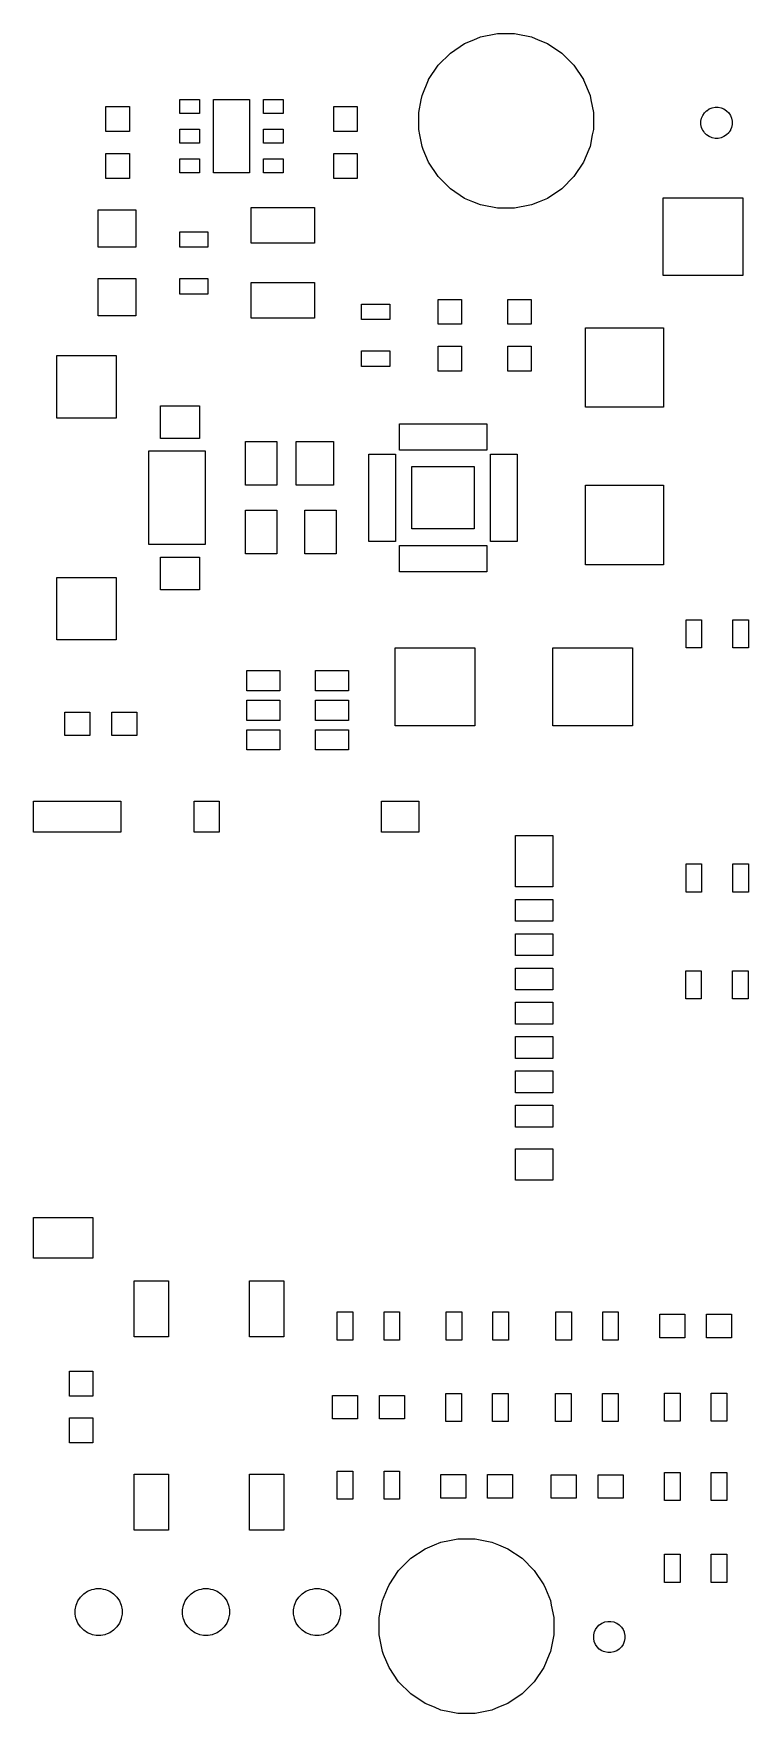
# Model space of a CAD drawing. Extents: x 91 to 190.2, y -113.8 to -60.
# Drawn here: x 91 to 113.9, y -113.8 to -60 of the extents above; entities that cross this region are included whole.
import ezdxf

# ---------------------------------------------------------------- set-up
doc = ezdxf.new("R2010")
doc.units = 0
doc.header["$MEASUREMENT"] = 0
doc.layers.add('BLACK', color=7, linetype='CONTINUOUS')

msp = doc.modelspace()

# ---------------------------------------------------------------- linework, layer by layer
at = {"layer": 'BLACK', "linetype": 'CONTINUOUS'}
for p, q in [((104.365, -60.5951), (104.824, -60.2887)), ((104.824, -60.2887), (105.122, -60.165)), ((105.122, -60.165), (105.333, -60.0776)), ((105.333, -60.0776), (105.824, -59.98)), ((105.824, -59.98), (105.874, -59.97)), ((105.874, -59.97), (106.426, -59.97)), ((106.426, -59.97), (106.476, -59.98)), ((106.476, -59.98), (106.967, -60.0776)), ((106.967, -60.0776), (107.178, -60.165)), ((107.178, -60.165), (107.476, -60.2887)), ((107.476, -60.2887), (107.935, -60.5951)), ((103.975, -60.9851), (104.365, -60.5951)), ((107.935, -60.5951), (108.325, -60.9851)), ((103.669, -61.4437), (103.975, -60.9851)), ((108.325, -60.9851), (108.631, -61.4437)), ((103.458, -61.9533), (103.665, -61.4537)), ((103.665, -61.4537), (103.669, -61.4437)), ((108.631, -61.4437), (108.635, -61.4537)), ((108.635, -61.4537), (108.842, -61.9533)), ((93.325, -63.11), (93.325, -62.31)), ((93.325, -62.31), (94.075, -62.31)), ((94.075, -62.31), (94.075, -63.11)), ((95.695, -62.535), (95.695, -62.085)), ((95.695, -62.085), (96.325, -62.085)), ((96.325, -62.085), (96.325, -62.535)), ((96.775, -64.435), (96.775, -62.085)), ((96.775, -62.085), (97.925, -62.085)), ((97.925, -62.085), (97.925, -64.435)), ((98.375, -62.535), (98.375, -62.085)), ((98.375, -62.085), (99.005, -62.085)), ((99.005, -62.085), (99.005, -62.535)), ((100.625, -63.11), (100.625, -62.31)), ((100.625, -62.31), (101.375, -62.31)), ((101.375, -62.31), (101.375, -63.11)), ((103.35, -62.4942), (103.43, -62.0898)), ((103.43, -62.0898), (103.458, -61.9533)), ((108.842, -61.9533), (108.87, -62.0898)), ((108.87, -62.0898), (108.95, -62.4942)), ((112.512, -62.5113), (112.581, -62.4416)), ((112.581, -62.4416), (112.582, -62.4409)), ((112.582, -62.4409), (112.663, -62.3869)), ((112.663, -62.3869), (112.754, -62.3492)), ((112.754, -62.3492), (112.851, -62.33)), ((112.851, -62.33), (112.949, -62.33)), ((112.949, -62.33), (113.046, -62.3492)), ((113.046, -62.3492), (113.137, -62.3869)), ((113.137, -62.3869), (113.218, -62.4409)), ((113.218, -62.4409), (113.219, -62.4416)), ((113.219, -62.4416), (113.288, -62.5113)), ((96.325, -62.535), (95.695, -62.535)), ((99.005, -62.535), (98.375, -62.535)), ((103.35, -63.0458), (103.35, -62.4942)), ((108.95, -62.4942), (108.95, -63.0458)), ((112.4, -62.7808), (112.419, -62.6842)), ((112.4, -62.8792), (112.4, -62.7808)), ((112.419, -62.9758), (112.4, -62.8792)), ((112.419, -62.6842), (112.457, -62.5932)), ((112.452, -63.0558), (112.419, -62.9758)), ((112.457, -62.5932), (112.512, -62.5113)), ((113.288, -62.5113), (113.343, -62.5932)), ((113.343, -62.5932), (113.381, -62.6842)), ((113.381, -62.9758), (113.348, -63.0558)), ((113.381, -62.6842), (113.4, -62.7808)), ((113.4, -62.8792), (113.381, -62.9758)), ((113.4, -62.7808), (113.4, -62.8792)), ((94.075, -63.11), (93.325, -63.11)), ((95.695, -63.485), (95.695, -63.035)), ((95.695, -63.035), (96.325, -63.035)), ((96.325, -63.485), (95.695, -63.485)), ((96.325, -63.035), (96.325, -63.485)), ((98.375, -63.485), (98.375, -63.035)), ((98.375, -63.035), (99.005, -63.035)), ((99.005, -63.485), (98.375, -63.485)), ((99.005, -63.035), (99.005, -63.485)), ((101.375, -63.11), (100.625, -63.11)), ((103.384, -63.2184), (103.35, -63.0458)), ((103.458, -63.5867), (103.384, -63.2184)), ((108.916, -63.2184), (108.842, -63.5867)), ((108.95, -63.0458), (108.916, -63.2184)), ((112.457, -63.0668), (112.452, -63.0558)), ((112.486, -63.11), (112.457, -63.0668)), ((112.512, -63.1487), (112.486, -63.11)), ((112.581, -63.2184), (112.512, -63.1487)), ((112.663, -63.2731), (112.581, -63.2184)), ((112.581, -63.2184), (112.581, -63.2184)), ((112.736, -63.3032), (112.663, -63.2731)), ((112.663, -63.2731), (112.663, -63.2731)), ((112.663, -63.2731), (112.663, -63.2731)), ((112.754, -63.3108), (112.736, -63.3032)), ((112.851, -63.33), (112.754, -63.3108)), ((112.949, -63.33), (112.851, -63.33)), ((113.046, -63.3108), (112.949, -63.33)), ((113.064, -63.3032), (113.046, -63.3108)), ((113.137, -63.2731), (113.064, -63.3032)), ((113.219, -63.2184), (113.137, -63.2731)), ((113.137, -63.2731), (113.137, -63.2731)), ((113.137, -63.2731), (113.137, -63.2731)), ((113.288, -63.1487), (113.219, -63.2184)), ((113.219, -63.2184), (113.219, -63.2184)), ((113.314, -63.11), (113.288, -63.1487)), ((113.343, -63.0668), (113.314, -63.11)), ((113.348, -63.0558), (113.343, -63.0668)), ((93.325, -64.61), (93.325, -63.81)), ((93.325, -63.81), (94.075, -63.81)), ((94.075, -63.81), (94.075, -64.61)), ((95.695, -64.435), (95.695, -63.985)), ((95.695, -63.985), (96.325, -63.985)), ((96.325, -63.985), (96.325, -64.435)), ((98.375, -64.435), (98.375, -63.985)), ((98.375, -63.985), (99.005, -63.985)), ((99.005, -63.985), (99.005, -64.435)), ((100.625, -64.61), (100.625, -63.81)), ((100.625, -63.81), (101.375, -63.81)), ((101.375, -63.81), (101.375, -64.61)), ((103.499, -63.6858), (103.458, -63.5867)), ((103.669, -64.0963), (103.499, -63.6858)), ((108.801, -63.6858), (108.631, -64.0963)), ((108.842, -63.5867), (108.801, -63.6858)), ((94.075, -64.61), (93.325, -64.61)), ((96.325, -64.435), (95.695, -64.435)), ((97.925, -64.435), (96.775, -64.435)), ((99.005, -64.435), (98.375, -64.435)), ((101.375, -64.61), (100.625, -64.61)), ((103.975, -64.5549), (103.669, -64.0963)), ((104.365, -64.9449), (103.975, -64.5549)), ((108.325, -64.5549), (107.935, -64.9449)), ((108.631, -64.0963), (108.325, -64.5549)), ((104.824, -65.2513), (104.365, -64.9449)), ((107.935, -64.9449), (107.476, -65.2513)), ((93.08, -66.82), (93.08, -65.62)), ((93.08, -65.62), (94.28, -65.62)), ((94.28, -65.62), (94.28, -66.82)), ((97.985, -66.69), (97.985, -65.55)), ((97.985, -65.55), (100.015, -65.55)), ((100.015, -65.55), (100.015, -66.69)), ((105.086, -65.36), (104.824, -65.2513)), ((105.333, -65.4624), (105.086, -65.36)), ((105.384, -65.4724), (105.333, -65.4624)), ((105.874, -65.57), (105.384, -65.4724)), ((106.426, -65.57), (105.874, -65.57)), ((106.916, -65.4724), (106.426, -65.57)), ((106.967, -65.4624), (106.916, -65.4724)), ((107.214, -65.36), (106.967, -65.4624)), ((107.476, -65.2513), (107.214, -65.36)), ((111.19, -67.73), (111.19, -65.23)), ((111.19, -65.23), (113.74, -65.23)), ((113.74, -65.23), (113.74, -67.73)), ((95.69, -66.82), (95.69, -66.32)), ((95.69, -66.32), (96.59, -66.32)), ((96.59, -66.32), (96.59, -66.82)), ((100.015, -66.69), (97.985, -66.69)), ((94.28, -66.82), (93.08, -66.82)), ((96.59, -66.82), (95.69, -66.82)), ((93.08, -69.02), (93.08, -67.82)), ((93.08, -67.82), (94.28, -67.82)), ((94.28, -67.82), (94.28, -69.02)), ((95.69, -68.32), (95.69, -67.82)), ((95.69, -67.82), (96.59, -67.82)), ((96.59, -67.82), (96.59, -68.32)), ((113.74, -67.73), (111.19, -67.73)), ((96.59, -68.32), (95.69, -68.32)), ((97.985, -69.09), (97.985, -67.95)), ((97.985, -67.95), (100.015, -67.95)), ((100.015, -67.95), (100.015, -69.09)), ((101.52, -69.14), (101.52, -68.64)), ((101.52, -68.64), (102.42, -68.64)), ((102.42, -68.64), (102.42, -69.14)), ((103.975, -69.29), (103.975, -68.49)), ((103.975, -68.49), (104.725, -68.49)), ((104.725, -68.49), (104.725, -69.29)), ((106.205, -69.29), (106.205, -68.49)), ((106.205, -68.49), (106.955, -68.49)), ((106.955, -68.49), (106.955, -69.29)), ((94.28, -69.02), (93.08, -69.02)), ((100.015, -69.09), (97.985, -69.09)), ((102.42, -69.14), (101.52, -69.14)), ((104.725, -69.29), (103.975, -69.29)), ((106.955, -69.29), (106.205, -69.29)), ((108.7, -71.95), (108.7, -69.4)), ((108.7, -69.4), (111.2, -69.4)), ((111.2, -69.4), (111.2, -71.95)), ((103.975, -70.79), (103.975, -69.99)), ((103.975, -69.99), (104.725, -69.99)), ((104.725, -69.99), (104.725, -70.79)), ((106.205, -70.79), (106.205, -69.99)), ((106.205, -69.99), (106.955, -69.99)), ((106.955, -69.99), (106.955, -70.79)), ((91.75, -72.2938), (91.75, -70.2938)), ((91.75, -70.2938), (93.65, -70.2938)), ((93.65, -70.2938), (93.65, -72.2938)), ((101.52, -70.64), (101.52, -70.14)), ((101.52, -70.14), (102.42, -70.14)), ((102.42, -70.14), (102.42, -70.64)), ((102.42, -70.64), (101.52, -70.64)), ((104.725, -70.79), (103.975, -70.79)), ((106.955, -70.79), (106.205, -70.79)), ((95.075, -72.95), (95.075, -71.9)), ((95.075, -71.9), (96.325, -71.9)), ((96.325, -71.9), (96.325, -72.95)), ((111.2, -71.95), (108.7, -71.95)), ((93.65, -72.2938), (91.75, -72.2938)), ((102.73, -73.325), (102.73, -72.475)), ((102.73, -72.475), (105.53, -72.475)), ((105.53, -72.475), (105.53, -73.325)), ((96.325, -72.95), (95.075, -72.95)), ((97.8, -74.45), (97.8, -73.05)), ((97.8, -73.05), (98.8, -73.05)), ((98.8, -73.05), (98.8, -74.45)), ((99.42, -74.45), (99.42, -73.05)), ((99.42, -73.05), (100.62, -73.05)), ((100.62, -73.05), (100.62, -74.45)), ((94.7, -76.35), (94.7, -73.35)), ((94.7, -73.35), (96.5, -73.35)), ((96.5, -73.35), (96.5, -76.35)), ((101.755, -76.25), (101.755, -73.45)), ((101.755, -73.45), (102.605, -73.45)), ((102.605, -73.45), (102.605, -76.25)), ((105.53, -73.325), (102.73, -73.325)), ((105.655, -76.25), (105.655, -73.45)), ((105.655, -73.45), (106.505, -73.45)), ((106.505, -73.45), (106.505, -76.25)), ((103.13, -75.85), (103.13, -73.85)), ((103.13, -73.85), (105.13, -73.85)), ((105.13, -73.85), (105.13, -75.85)), ((98.8, -74.45), (97.8, -74.45)), ((100.62, -74.45), (99.42, -74.45)), ((108.7, -77), (108.7, -74.45)), ((108.7, -74.45), (111.2, -74.45)), ((111.2, -74.45), (111.2, -77)), ((97.8, -76.65), (97.8, -75.25)), ((97.8, -75.25), (98.8, -75.25)), ((98.8, -75.25), (98.8, -76.65)), ((99.7, -76.65), (99.7, -75.25)), ((99.7, -75.25), (100.7, -75.25)), ((100.7, -75.25), (100.7, -76.65)), ((105.13, -75.85), (103.13, -75.85)), ((96.5, -76.35), (94.7, -76.35)), ((102.605, -76.25), (101.755, -76.25)), ((102.73, -77.225), (102.73, -76.375)), ((102.73, -76.375), (105.53, -76.375)), ((105.53, -76.375), (105.53, -77.225)), ((106.505, -76.25), (105.655, -76.25)), ((95.075, -77.8), (95.075, -76.75)), ((95.075, -76.75), (96.325, -76.75)), ((96.325, -76.75), (96.325, -77.8)), ((98.8, -76.65), (97.8, -76.65)), ((100.7, -76.65), (99.7, -76.65)), ((111.2, -77), (108.7, -77)), ((91.75, -79.4062), (91.75, -77.4062)), ((91.75, -77.4062), (93.65, -77.4062)), ((93.65, -77.4062), (93.65, -79.4062)), ((105.53, -77.225), (102.73, -77.225)), ((96.325, -77.8), (95.075, -77.8)), ((111.92, -79.66), (111.92, -78.76)), ((111.92, -78.76), (112.42, -78.76)), ((112.42, -78.76), (112.42, -79.66)), ((113.42, -79.66), (113.42, -78.76)), ((113.42, -78.76), (113.92, -78.76)), ((113.92, -78.76), (113.92, -79.66)), ((93.65, -79.4062), (91.75, -79.4062)), ((102.6, -82.16), (102.6, -79.66)), ((102.6, -79.66), (105.15, -79.66)), ((105.15, -79.66), (105.15, -82.16)), ((107.65, -82.16), (107.65, -79.66)), ((107.65, -79.66), (110.2, -79.66)), ((110.2, -79.66), (110.2, -82.16)), ((112.42, -79.66), (111.92, -79.66)), ((113.92, -79.66), (113.42, -79.66)), ((97.84, -81.035), (97.84, -80.385)), ((97.84, -80.385), (98.9, -80.385)), ((98.9, -80.385), (98.9, -81.035)), ((100.04, -81.035), (100.04, -80.385)), ((100.04, -80.385), (101.1, -80.385)), ((101.1, -80.385), (101.1, -81.035)), ((98.9, -81.035), (97.84, -81.035)), ((101.1, -81.035), (100.04, -81.035)), ((92.01, -82.475), (92.01, -81.725)), ((92.01, -81.725), (92.81, -81.725)), ((92.81, -81.725), (92.81, -82.475)), ((93.51, -82.475), (93.51, -81.725)), ((93.51, -81.725), (94.31, -81.725)), ((94.31, -81.725), (94.31, -82.475)), ((97.84, -81.985), (97.84, -81.335)), ((97.84, -81.335), (98.9, -81.335)), ((98.9, -81.335), (98.9, -81.985)), ((100.04, -81.985), (100.04, -81.335)), ((100.04, -81.335), (101.1, -81.335)), ((101.1, -81.335), (101.1, -81.985)), ((98.9, -81.985), (97.84, -81.985)), ((97.84, -82.935), (97.84, -82.285)), ((97.84, -82.285), (98.9, -82.285)), ((98.9, -82.285), (98.9, -82.935)), ((101.1, -81.985), (100.04, -81.985)), ((100.04, -82.935), (100.04, -82.285)), ((100.04, -82.285), (101.1, -82.285)), ((101.1, -82.285), (101.1, -82.935)), ((105.15, -82.16), (102.6, -82.16)), ((110.2, -82.16), (107.65, -82.16)), ((92.81, -82.475), (92.01, -82.475)), ((94.31, -82.475), (93.51, -82.475)), ((98.9, -82.935), (97.84, -82.935)), ((101.1, -82.935), (100.04, -82.935)), ((91.005, -85.575), (91.005, -84.575)), ((91.005, -84.575), (93.805, -84.575)), ((93.805, -84.575), (93.805, -85.575)), ((96.155, -85.575), (96.155, -84.575)), ((96.155, -84.575), (96.955, -84.575)), ((96.955, -84.575), (96.955, -85.575)), ((102.155, -85.575), (102.155, -84.575)), ((102.155, -84.575), (103.355, -84.575)), ((103.355, -84.575), (103.355, -85.575)), ((93.805, -85.575), (91.005, -85.575)), ((96.955, -85.575), (96.155, -85.575)), ((103.355, -85.575), (102.155, -85.575)), ((106.455, -87.325), (106.455, -85.675)), ((106.455, -85.675), (107.655, -85.675)), ((107.655, -85.675), (107.655, -87.325)), ((111.92, -87.49), (111.92, -86.59)), ((111.92, -86.59), (112.42, -86.59)), ((112.42, -86.59), (112.42, -87.49)), ((113.42, -87.49), (113.42, -86.59)), ((113.42, -86.59), (113.92, -86.59)), ((113.92, -86.59), (113.92, -87.49)), ((107.655, -87.325), (106.455, -87.325)), ((106.455, -88.425), (106.455, -87.725)), ((106.455, -87.725), (107.655, -87.725)), ((107.655, -87.725), (107.655, -88.425)), ((112.42, -87.49), (111.92, -87.49)), ((113.92, -87.49), (113.42, -87.49)), ((107.655, -88.425), (106.455, -88.425)), ((106.455, -89.525), (106.455, -88.825)), ((106.455, -88.825), (107.655, -88.825)), ((107.655, -88.825), (107.655, -89.525)), ((107.655, -89.525), (106.455, -89.525)), ((106.455, -90.625), (106.455, -89.925)), ((106.455, -89.925), (107.655, -89.925)), ((107.655, -89.925), (107.655, -90.625)), ((111.91, -90.91), (111.91, -90.01)), ((111.91, -90.01), (112.41, -90.01)), ((112.41, -90.01), (112.41, -90.91)), ((113.41, -90.91), (113.41, -90.01)), ((113.41, -90.01), (113.91, -90.01)), ((113.91, -90.01), (113.91, -90.91)), ((107.655, -90.625), (106.455, -90.625)), ((112.41, -90.91), (111.91, -90.91)), ((113.91, -90.91), (113.41, -90.91)), ((106.455, -91.725), (106.455, -91.025)), ((106.455, -91.025), (107.655, -91.025)), ((107.655, -91.025), (107.655, -91.725)), ((107.655, -91.725), (106.455, -91.725)), ((106.455, -92.825), (106.455, -92.125)), ((106.455, -92.125), (107.655, -92.125)), ((107.655, -92.125), (107.655, -92.825)), ((107.655, -92.825), (106.455, -92.825)), ((106.455, -93.925), (106.455, -93.225)), ((106.455, -93.225), (107.655, -93.225)), ((107.655, -93.225), (107.655, -93.925)), ((107.655, -93.925), (106.455, -93.925)), ((106.455, -95.025), (106.455, -94.325)), ((106.455, -94.325), (107.655, -94.325)), ((107.655, -94.325), (107.655, -95.025)), ((107.655, -95.025), (106.455, -95.025)), ((106.455, -96.725), (106.455, -95.725)), ((106.455, -95.725), (107.655, -95.725)), ((107.655, -95.725), (107.655, -96.725)), ((107.655, -96.725), (106.455, -96.725)), ((91.005, -99.225), (91.005, -97.925)), ((91.005, -97.925), (92.905, -97.925)), ((92.905, -97.925), (92.905, -99.225)), ((92.905, -99.225), (91.005, -99.225)), ((94.23, -101.75), (94.23, -99.95)), ((94.23, -99.95), (95.33, -99.95)), ((95.33, -99.95), (95.33, -101.75)), ((97.93, -101.75), (97.93, -99.95)), ((97.93, -99.95), (99.03, -99.95)), ((99.03, -99.95), (99.03, -101.75)), ((100.74, -101.85), (100.74, -100.95)), ((100.74, -100.95), (101.24, -100.95)), ((101.24, -100.95), (101.24, -101.85)), ((102.24, -101.85), (102.24, -100.95)), ((102.24, -100.95), (102.74, -100.95)), ((102.74, -100.95), (102.74, -101.85)), ((104.23, -101.85), (104.23, -100.95)), ((104.23, -100.95), (104.73, -100.95)), ((104.73, -100.95), (104.73, -101.85)), ((105.73, -101.85), (105.73, -100.95)), ((105.73, -100.95), (106.23, -100.95)), ((106.23, -100.95), (106.23, -101.85)), ((107.75, -101.85), (107.75, -100.95)), ((107.75, -100.95), (108.25, -100.95)), ((108.25, -100.95), (108.25, -101.85)), ((109.25, -101.85), (109.25, -100.95)), ((109.25, -100.95), (109.75, -100.95)), ((109.75, -100.95), (109.75, -101.85)), ((111.08, -101.775), (111.08, -101.025)), ((111.08, -101.025), (111.88, -101.025)), ((111.88, -101.025), (111.88, -101.775)), ((112.58, -101.775), (112.58, -101.025)), ((112.58, -101.025), (113.38, -101.025)), ((113.38, -101.025), (113.38, -101.775)), ((95.33, -101.75), (94.23, -101.75)), ((99.03, -101.75), (97.93, -101.75)), ((111.88, -101.775), (111.08, -101.775)), ((113.38, -101.775), (112.58, -101.775)), ((101.24, -101.85), (100.74, -101.85)), ((102.74, -101.85), (102.24, -101.85)), ((104.73, -101.85), (104.23, -101.85)), ((106.23, -101.85), (105.73, -101.85)), ((108.25, -101.85), (107.75, -101.85)), ((109.75, -101.85), (109.25, -101.85)), ((92.155, -103.65), (92.155, -102.85)), ((92.155, -102.85), (92.905, -102.85)), ((92.905, -102.85), (92.905, -103.65)), ((92.905, -103.65), (92.155, -103.65)), ((100.59, -104.375), (100.59, -103.625)), ((100.59, -103.625), (101.39, -103.625)), ((101.39, -103.625), (101.39, -104.375)), ((102.09, -104.375), (102.09, -103.625)), ((102.09, -103.625), (102.89, -103.625)), ((102.89, -103.625), (102.89, -104.375)), ((104.22, -104.46), (104.22, -103.56)), ((104.22, -103.56), (104.72, -103.56)), ((104.72, -103.56), (104.72, -104.46)), ((105.72, -104.46), (105.72, -103.56)), ((105.72, -103.56), (106.22, -103.56)), ((106.22, -103.56), (106.22, -104.46)), ((107.74, -104.46), (107.74, -103.56)), ((107.74, -103.56), (108.24, -103.56)), ((108.24, -103.56), (108.24, -104.46)), ((109.24, -104.46), (109.24, -103.56)), ((109.24, -103.56), (109.74, -103.56)), ((109.74, -103.56), (109.74, -104.46)), ((111.23, -104.45), (111.23, -103.55)), ((111.23, -103.55), (111.73, -103.55)), ((111.73, -103.55), (111.73, -104.45)), ((112.73, -104.45), (112.73, -103.55)), ((112.73, -103.55), (113.23, -103.55)), ((113.23, -103.55), (113.23, -104.45)), ((92.155, -105.15), (92.155, -104.35)), ((92.155, -104.35), (92.905, -104.35)), ((92.905, -104.35), (92.905, -105.15)), ((101.39, -104.375), (100.59, -104.375)), ((102.89, -104.375), (102.09, -104.375)), ((104.72, -104.46), (104.22, -104.46)), ((106.22, -104.46), (105.72, -104.46)), ((108.24, -104.46), (107.74, -104.46)), ((109.74, -104.46), (109.24, -104.46)), ((111.73, -104.45), (111.23, -104.45)), ((113.23, -104.45), (112.73, -104.45)), ((92.905, -105.15), (92.155, -105.15)), ((100.74, -106.95), (100.74, -106.05)), ((100.74, -106.05), (101.24, -106.05)), ((101.24, -106.05), (101.24, -106.95)), ((102.24, -106.95), (102.24, -106.05)), ((102.24, -106.05), (102.74, -106.05)), ((102.74, -106.05), (102.74, -106.95)), ((94.23, -107.95), (94.23, -106.15)), ((94.23, -106.15), (95.33, -106.15)), ((95.33, -106.15), (95.33, -107.95)), ((97.93, -107.95), (97.93, -106.15)), ((97.93, -106.15), (99.03, -106.15)), ((99.03, -106.15), (99.03, -107.95)), ((104.06, -106.915), (104.06, -106.165)), ((104.06, -106.165), (104.86, -106.165)), ((104.86, -106.165), (104.86, -106.915)), ((105.56, -106.915), (105.56, -106.165)), ((105.56, -106.165), (106.36, -106.165)), ((106.36, -106.165), (106.36, -106.915)), ((107.6, -106.925), (107.6, -106.175)), ((107.6, -106.175), (108.4, -106.175)), ((108.4, -106.175), (108.4, -106.925)), ((109.1, -106.925), (109.1, -106.175)), ((109.1, -106.175), (109.9, -106.175)), ((109.9, -106.175), (109.9, -106.925)), ((111.23, -107), (111.23, -106.1)), ((111.23, -106.1), (111.73, -106.1)), ((111.73, -106.1), (111.73, -107)), ((112.73, -107), (112.73, -106.1)), ((112.73, -106.1), (113.23, -106.1)), ((113.23, -106.1), (113.23, -107)), ((101.24, -106.95), (100.74, -106.95)), ((102.74, -106.95), (102.24, -106.95)), ((104.86, -106.915), (104.06, -106.915)), ((106.36, -106.915), (105.56, -106.915)), ((108.4, -106.925), (107.6, -106.925)), ((109.9, -106.925), (109.1, -106.925)), ((111.73, -107), (111.23, -107)), ((113.23, -107), (112.73, -107)), ((95.33, -107.95), (94.23, -107.95)), ((99.03, -107.95), (97.93, -107.95)), ((104.334, -108.274), (104.604, -108.22)), ((104.604, -108.22), (105.156, -108.22)), ((105.156, -108.22), (105.426, -108.274)), ((103.095, -108.845), (103.554, -108.539)), ((103.554, -108.539), (103.852, -108.415)), ((103.852, -108.415), (104.063, -108.328)), ((104.063, -108.328), (104.334, -108.274)), ((105.426, -108.274), (105.697, -108.328)), ((105.697, -108.328), (105.908, -108.415)), ((105.908, -108.415), (106.206, -108.539)), ((106.206, -108.539), (106.665, -108.845)), ((111.23, -109.62), (111.23, -108.72)), ((111.23, -108.72), (111.73, -108.72)), ((111.73, -108.72), (111.73, -109.62)), ((112.73, -109.62), (112.73, -108.72)), ((112.73, -108.72), (113.23, -108.72)), ((113.23, -108.72), (113.23, -109.62)), ((102.399, -109.694), (102.705, -109.235)), ((102.705, -109.235), (103.095, -108.845)), ((106.665, -108.845), (107.055, -109.235)), ((107.055, -109.235), (107.361, -109.694)), ((92.8147, -109.872), (92.8712, -109.849)), ((92.8712, -109.849), (92.9437, -109.834)), ((92.9437, -109.834), (93.0161, -109.82)), ((93.0161, -109.82), (93.1639, -109.82)), ((93.1639, -109.82), (93.2363, -109.834)), ((93.2363, -109.834), (93.3088, -109.849)), ((93.3088, -109.849), (93.3653, -109.872)), ((96.2547, -109.872), (96.3112, -109.849)), ((96.3112, -109.849), (96.3837, -109.834)), ((96.3837, -109.834), (96.4561, -109.82)), ((96.4561, -109.82), (96.6039, -109.82)), ((96.6039, -109.82), (96.6763, -109.834)), ((96.6763, -109.834), (96.7488, -109.849)), ((96.7488, -109.849), (96.8053, -109.872)), ((99.8147, -109.872), (99.8712, -109.849)), ((99.8712, -109.849), (99.9437, -109.834)), ((99.9437, -109.834), (100.016, -109.82)), ((100.016, -109.82), (100.164, -109.82)), ((100.164, -109.82), (100.236, -109.834)), ((100.236, -109.834), (100.309, -109.849)), ((100.309, -109.849), (100.365, -109.872)), ((102.188, -110.203), (102.346, -109.82)), ((102.346, -109.82), (102.399, -109.694)), ((107.361, -109.694), (107.414, -109.82)), ((107.414, -109.82), (107.572, -110.203)), ((111.73, -109.62), (111.23, -109.62)), ((113.23, -109.62), (112.73, -109.62)), ((92.34, -110.496), (92.3688, -110.351)), ((92.3688, -110.351), (92.3922, -110.295)), ((92.3922, -110.295), (92.4254, -110.215)), ((92.4254, -110.215), (92.5074, -110.092)), ((92.5074, -110.092), (92.6119, -109.987)), ((92.6119, -109.987), (92.7347, -109.905)), ((92.7347, -109.905), (92.8147, -109.872)), ((93.3653, -109.872), (93.4453, -109.905)), ((93.4453, -109.905), (93.5681, -109.987)), ((93.5681, -109.987), (93.6726, -110.092)), ((93.6726, -110.092), (93.7546, -110.215)), ((93.7546, -110.215), (93.7878, -110.295)), ((93.7878, -110.295), (93.8112, -110.351)), ((93.8112, -110.351), (93.84, -110.496)), ((95.78, -110.496), (95.8088, -110.351)), ((95.8088, -110.351), (95.8322, -110.295)), ((95.8322, -110.295), (95.8654, -110.215)), ((95.8654, -110.215), (95.9474, -110.092)), ((95.9474, -110.092), (96.0519, -109.987)), ((96.0519, -109.987), (96.1747, -109.905)), ((96.1747, -109.905), (96.2547, -109.872)), ((96.8053, -109.872), (96.8853, -109.905)), ((96.8853, -109.905), (97.0081, -109.987)), ((97.0081, -109.987), (97.1126, -110.092)), ((97.1126, -110.092), (97.1946, -110.215)), ((97.1946, -110.215), (97.2278, -110.295)), ((97.2278, -110.295), (97.2512, -110.351)), ((97.2512, -110.351), (97.28, -110.496)), ((99.34, -110.496), (99.3688, -110.351)), ((99.3688, -110.351), (99.3922, -110.295)), ((99.3922, -110.295), (99.4254, -110.215)), ((99.4254, -110.215), (99.5074, -110.092)), ((99.5074, -110.092), (99.6119, -109.987)), ((99.6119, -109.987), (99.7347, -109.905)), ((99.7347, -109.905), (99.8147, -109.872)), ((100.365, -109.872), (100.445, -109.905)), ((100.445, -109.905), (100.568, -109.987)), ((100.568, -109.987), (100.673, -110.092)), ((100.673, -110.092), (100.755, -110.215)), ((100.755, -110.215), (100.788, -110.295)), ((100.788, -110.295), (100.811, -110.351)), ((100.811, -110.351), (100.84, -110.496)), ((102.08, -110.744), (102.158, -110.351)), ((102.158, -110.351), (102.188, -110.203)), ((107.572, -110.203), (107.602, -110.351)), ((107.602, -110.351), (107.68, -110.744)), ((92.34, -110.644), (92.34, -110.496)), ((92.3637, -110.763), (92.34, -110.644)), ((92.3688, -110.789), (92.3637, -110.763)), ((92.4254, -110.925), (92.3688, -110.789)), ((92.5074, -111.048), (92.4254, -110.925)), ((93.7546, -110.925), (93.6726, -111.048)), ((93.8112, -110.789), (93.7546, -110.925)), ((93.8163, -110.763), (93.8112, -110.789)), ((93.84, -110.644), (93.8163, -110.763)), ((93.84, -110.496), (93.84, -110.644)), ((95.78, -110.644), (95.78, -110.496)), ((95.8037, -110.763), (95.78, -110.644)), ((95.8088, -110.789), (95.8037, -110.763)), ((95.8654, -110.925), (95.8088, -110.789)), ((95.9474, -111.048), (95.8654, -110.925)), ((97.1946, -110.925), (97.1126, -111.048)), ((97.2512, -110.789), (97.1946, -110.925)), ((97.2563, -110.763), (97.2512, -110.789)), ((97.28, -110.644), (97.2563, -110.763)), ((97.28, -110.496), (97.28, -110.644)), ((99.34, -110.644), (99.34, -110.496)), ((99.3637, -110.763), (99.34, -110.644)), ((99.3688, -110.789), (99.3637, -110.763)), ((99.4254, -110.925), (99.3688, -110.789)), ((99.5074, -111.048), (99.4254, -110.925)), ((100.755, -110.925), (100.673, -111.048)), ((100.811, -110.789), (100.755, -110.925)), ((100.816, -110.763), (100.811, -110.789)), ((100.84, -110.644), (100.816, -110.763)), ((100.84, -110.496), (100.84, -110.644)), ((102.08, -111.296), (102.08, -110.744)), ((107.68, -110.744), (107.68, -111.296)), ((109.142, -110.981), (109.223, -110.927)), ((109.223, -110.927), (109.227, -110.925)), ((109.227, -110.925), (109.314, -110.889)), ((109.314, -110.889), (109.411, -110.87)), ((109.411, -110.87), (109.509, -110.87)), ((109.509, -110.87), (109.606, -110.889)), ((109.606, -110.889), (109.693, -110.925)), ((109.693, -110.925), (109.697, -110.927)), ((109.697, -110.927), (109.778, -110.981)), ((92.6119, -111.153), (92.5074, -111.048)), ((92.7347, -111.235), (92.6119, -111.153)), ((92.8147, -111.268), (92.7347, -111.235)), ((92.8712, -111.291), (92.8147, -111.268)), ((92.8943, -111.296), (92.8712, -111.291)), ((93.0161, -111.32), (92.8943, -111.296)), ((93.1639, -111.32), (93.0161, -111.32)), ((93.2857, -111.296), (93.1639, -111.32)), ((93.3088, -111.291), (93.2857, -111.296)), ((93.3653, -111.268), (93.3088, -111.291)), ((93.4453, -111.235), (93.3653, -111.268)), ((93.5681, -111.153), (93.4453, -111.235)), ((93.6726, -111.048), (93.5681, -111.153)), ((96.0519, -111.153), (95.9474, -111.048)), ((96.1747, -111.235), (96.0519, -111.153)), ((96.2547, -111.268), (96.1747, -111.235)), ((96.3112, -111.291), (96.2547, -111.268)), ((96.3343, -111.296), (96.3112, -111.291)), ((96.4561, -111.32), (96.3343, -111.296)), ((96.6039, -111.32), (96.4561, -111.32)), ((96.7257, -111.296), (96.6039, -111.32)), ((96.7488, -111.291), (96.7257, -111.296)), ((96.8053, -111.268), (96.7488, -111.291)), ((96.8853, -111.235), (96.8053, -111.268)), ((97.0081, -111.153), (96.8853, -111.235)), ((97.1126, -111.048), (97.0081, -111.153)), ((99.6119, -111.153), (99.5074, -111.048)), ((99.7347, -111.235), (99.6119, -111.153)), ((99.8147, -111.268), (99.7347, -111.235)), ((99.8712, -111.291), (99.8147, -111.268)), ((99.8943, -111.296), (99.8712, -111.291)), ((100.016, -111.32), (99.8943, -111.296)), ((100.164, -111.32), (100.016, -111.32)), ((100.286, -111.296), (100.164, -111.32)), ((100.309, -111.291), (100.286, -111.296)), ((100.365, -111.268), (100.309, -111.291)), ((100.445, -111.235), (100.365, -111.268)), ((100.568, -111.153), (100.445, -111.235)), ((100.673, -111.048), (100.568, -111.153)), ((102.124, -111.515), (102.08, -111.296)), ((107.68, -111.296), (107.636, -111.515)), ((108.96, -111.321), (108.979, -111.224)), ((108.96, -111.419), (108.96, -111.321)), ((108.979, -111.516), (108.96, -111.419)), ((108.979, -111.224), (108.986, -111.207)), ((108.986, -111.207), (109.017, -111.133)), ((109.017, -111.133), (109.072, -111.051)), ((109.072, -111.051), (109.141, -110.982)), ((109.141, -110.982), (109.142, -110.981)), ((109.778, -110.981), (109.779, -110.982)), ((109.779, -110.982), (109.848, -111.051)), ((109.848, -111.051), (109.903, -111.133)), ((109.903, -111.133), (109.934, -111.207)), ((109.934, -111.207), (109.941, -111.224)), ((109.941, -111.224), (109.96, -111.321)), ((109.96, -111.419), (109.941, -111.516)), ((109.96, -111.321), (109.96, -111.419)), ((102.188, -111.837), (102.124, -111.515)), ((102.225, -111.928), (102.188, -111.837)), ((102.399, -112.346), (102.225, -111.928)), ((107.535, -111.928), (107.361, -112.346)), ((107.572, -111.837), (107.535, -111.928)), ((107.636, -111.515), (107.572, -111.837)), ((109.017, -111.607), (108.979, -111.516)), ((109.071, -111.688), (109.017, -111.607)), ((109.072, -111.689), (109.071, -111.688)), ((109.141, -111.758), (109.072, -111.689)), ((109.223, -111.813), (109.141, -111.758)), ((109.141, -111.758), (109.141, -111.758)), ((109.28, -111.837), (109.223, -111.813)), ((109.223, -111.813), (109.223, -111.813)), ((109.223, -111.813), (109.223, -111.813)), ((109.314, -111.851), (109.28, -111.837)), ((109.411, -111.87), (109.314, -111.851)), ((109.509, -111.87), (109.411, -111.87)), ((109.606, -111.851), (109.509, -111.87)), ((109.64, -111.837), (109.606, -111.851)), ((109.697, -111.813), (109.64, -111.837)), ((109.779, -111.758), (109.697, -111.813)), ((109.697, -111.813), (109.697, -111.813)), ((109.697, -111.813), (109.697, -111.813)), ((109.848, -111.689), (109.779, -111.758)), ((109.779, -111.758), (109.779, -111.758)), ((109.849, -111.688), (109.848, -111.689)), ((109.903, -111.607), (109.849, -111.688)), ((109.941, -111.516), (109.903, -111.607)), ((102.705, -112.805), (102.399, -112.346)), ((107.361, -112.346), (107.055, -112.805)), ((103.095, -113.195), (102.705, -112.805)), ((107.055, -112.805), (106.665, -113.195)), ((103.554, -113.501), (103.095, -113.195)), ((103.852, -113.625), (103.554, -113.501)), ((106.206, -113.501), (105.908, -113.625)), ((106.665, -113.195), (106.206, -113.501)), ((104.063, -113.712), (103.852, -113.625)), ((104.334, -113.766), (104.063, -113.712)), ((104.604, -113.82), (104.334, -113.766)), ((105.156, -113.82), (104.604, -113.82)), ((105.426, -113.766), (105.156, -113.82)), ((105.697, -113.712), (105.426, -113.766)), ((105.908, -113.625), (105.697, -113.712))]:
    msp.add_line(p, q, dxfattribs=at)

doc.saveas('drawing.dxf')
